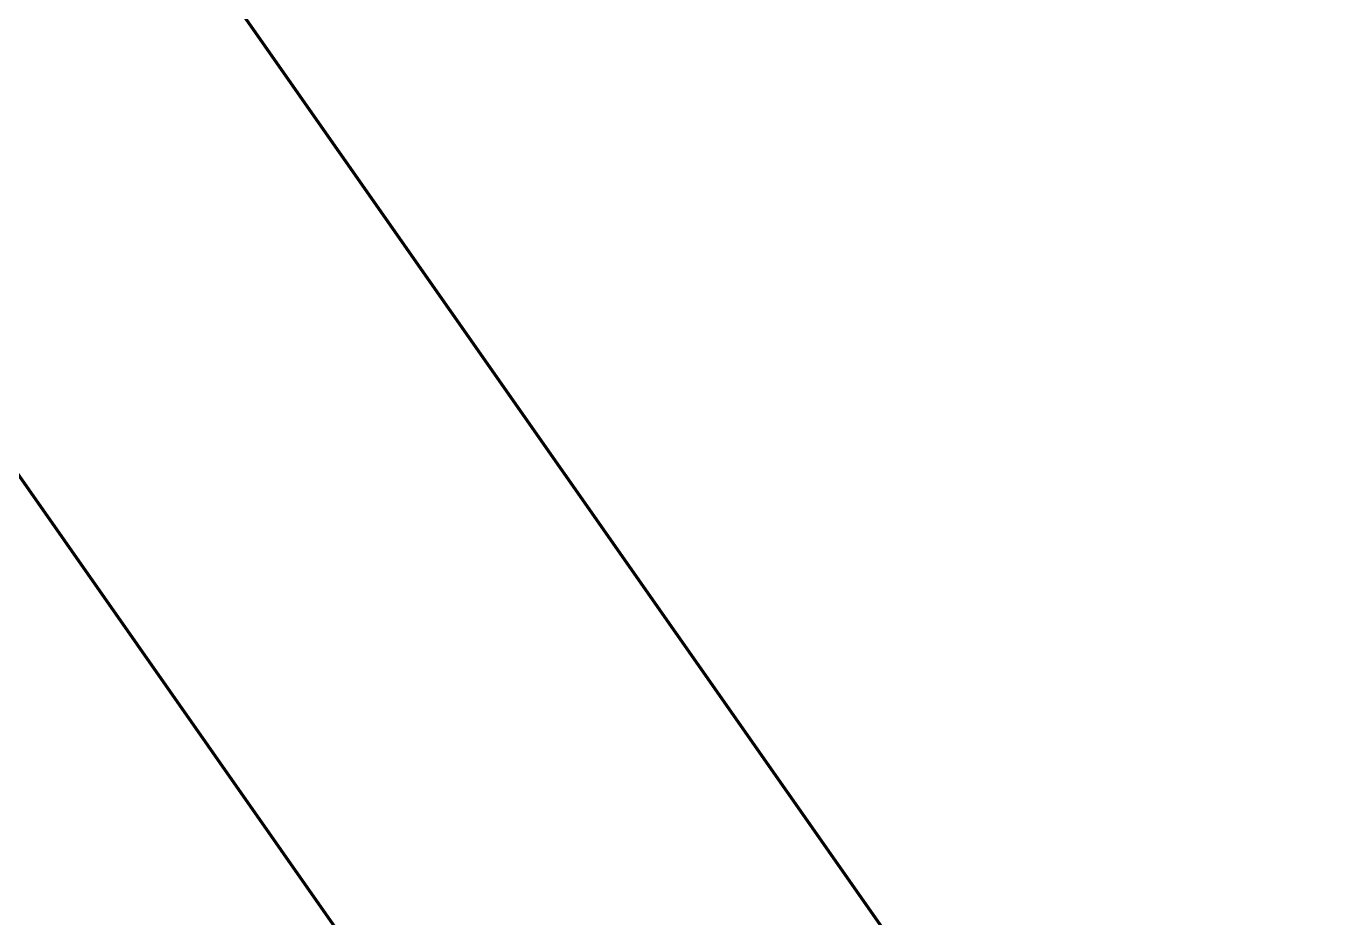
# Model space of a CAD drawing. Header units: millimetres. Extents: x 0 to 420, y 0 to 297.
# Drawn here: x 378.551 to 379.282, y 250.245 to 250.742 of the extents above; entities that cross this region are included whole.
import ezdxf

# ---------------------------------------------------------------- set-up
doc = ezdxf.new("R2010")
doc.units = ezdxf.units.MM
doc.linetypes.add('DASHED', pattern=[1.524, 1.27, -0.254])

msp = doc.modelspace()

# ---------------------------------------------------------------- linework, layer by layer
at = {"color": 5, "linetype": 'DASHED', "lineweight": 35}
for p, q in [((377.20479, 252.84339), (379.81456, 249.11625)), ((379.60977, 248.97286), (377, 252.7)), ((378.92983, 250.37978), (378.92552, 250.38594)), ((378.92552, 250.38594), (378.9266, 250.38439)), ((378.92983, 250.37978), (378.92552, 250.38594)), ((378.92552, 250.38594), (378.9266, 250.38439)), ((378.92983, 250.37978), (378.92552, 250.38594)), ((378.92552, 250.38594), (378.9266, 250.38439)), ((378.92983, 250.37978), (378.92552, 250.38594)), ((378.92552, 250.38594), (378.9266, 250.38439)), ((378.92983, 250.37978), (378.92552, 250.38594)), ((378.92552, 250.38594), (378.9266, 250.38439)), ((378.92983, 250.37978), (378.92552, 250.38594)), ((378.92552, 250.38594), (378.9266, 250.38439)), ((378.92983, 250.37978), (378.92552, 250.38594)), ((378.92552, 250.38594), (378.9266, 250.38439)), ((378.92983, 250.37978), (378.92552, 250.38594)), ((378.92552, 250.38594), (378.9266, 250.38439)), ((378.92983, 250.37978), (378.92552, 250.38594)), ((378.92552, 250.38594), (378.9266, 250.38439)), ((378.92983, 250.37978), (378.92552, 250.38594)), ((378.92552, 250.38594), (378.9266, 250.38439)), ((378.92983, 250.37978), (378.92552, 250.38594)), ((378.92552, 250.38594), (378.9266, 250.38439)), ((378.92983, 250.37978), (378.92552, 250.38594)), ((378.92552, 250.38594), (378.9266, 250.38439)), ((378.92983, 250.37978), (378.92552, 250.38594)), ((378.92552, 250.38594), (378.9266, 250.38439)), ((378.92983, 250.37978), (378.92552, 250.38594)), ((378.92552, 250.38594), (378.9266, 250.38439)), ((378.92983, 250.37978), (378.92552, 250.38594)), ((378.92552, 250.38594), (378.9266, 250.38439)), ((378.92983, 250.37978), (378.92552, 250.38594)), ((378.92552, 250.38594), (378.9266, 250.38439)), ((378.92983, 250.37978), (378.92552, 250.38594)), ((378.92552, 250.38594), (378.9266, 250.38439)), ((378.92983, 250.37978), (378.92552, 250.38594)), ((378.92552, 250.38594), (378.9266, 250.38439)), ((378.92983, 250.37978), (378.92552, 250.38594)), ((378.92552, 250.38594), (378.9266, 250.38439)), ((378.92983, 250.37978), (378.92552, 250.38594)), ((378.92552, 250.38594), (378.9266, 250.38439)), ((378.92983, 250.37978), (378.92552, 250.38594)), ((378.92552, 250.38594), (378.9266, 250.38439)), ((378.92983, 250.37978), (378.92552, 250.38594)), ((378.92552, 250.38594), (378.9266, 250.38439)), ((378.9266, 250.38439), (378.92983, 250.37978)), ((378.9266, 250.38439), (378.92983, 250.37978)), ((378.9266, 250.38439), (378.92983, 250.37978)), ((378.9266, 250.38439), (378.92983, 250.37978)), ((378.9266, 250.38439), (378.92983, 250.37978)), ((378.9266, 250.38439), (378.92983, 250.37978)), ((378.9266, 250.38439), (378.92983, 250.37978)), ((378.9266, 250.38439), (378.92983, 250.37978)), ((378.9266, 250.38439), (378.92983, 250.37978)), ((378.9266, 250.38439), (378.92983, 250.37978)), ((378.9266, 250.38439), (378.92983, 250.37978)), ((378.9266, 250.38439), (378.92983, 250.37978)), ((378.9266, 250.38439), (378.92983, 250.37978)), ((378.9266, 250.38439), (378.92983, 250.37978)), ((378.9266, 250.38439), (378.92983, 250.37978)), ((378.9266, 250.38439), (378.92983, 250.37978)), ((378.9266, 250.38439), (378.92983, 250.37978)), ((378.9266, 250.38439), (378.92983, 250.37978)), ((378.9266, 250.38439), (378.92983, 250.37978)), ((378.9266, 250.38439), (378.92983, 250.37978)), ((378.9266, 250.38439), (378.92983, 250.37978)), ((378.9266, 250.38439), (378.92983, 250.37978)), ((378.94256, 250.3616), (378.92983, 250.37978)), ((378.92983, 250.37978), (378.93517, 250.37215)), ((378.94256, 250.3616), (378.92983, 250.37978)), ((378.92983, 250.37978), (378.93517, 250.37215)), ((378.94256, 250.3616), (378.92983, 250.37978)), ((378.92983, 250.37978), (378.93517, 250.37215)), ((378.94256, 250.3616), (378.92983, 250.37978)), ((378.92983, 250.37978), (378.93517, 250.37215)), ((378.94256, 250.3616), (378.92983, 250.37978)), ((378.92983, 250.37978), (378.93517, 250.37215)), ((378.94256, 250.3616), (378.92983, 250.37978)), ((378.92983, 250.37978), (378.93517, 250.37215)), ((378.94256, 250.3616), (378.92983, 250.37978)), ((378.92983, 250.37978), (378.93517, 250.37215)), ((378.94256, 250.3616), (378.92983, 250.37978)), ((378.92983, 250.37978), (378.93517, 250.37215)), ((378.94256, 250.3616), (378.92983, 250.37978)), ((378.92983, 250.37978), (378.93517, 250.37215)), ((378.94256, 250.3616), (378.92983, 250.37978)), ((378.92983, 250.37978), (378.93517, 250.37215)), ((378.94256, 250.3616), (378.92983, 250.37978)), ((378.92983, 250.37978), (378.93517, 250.37215)), ((378.94256, 250.3616), (378.92983, 250.37978)), ((378.92983, 250.37978), (378.93517, 250.37215)), ((378.94256, 250.3616), (378.92983, 250.37978)), ((378.92983, 250.37978), (378.93517, 250.37215)), ((378.94256, 250.3616), (378.92983, 250.37978)), ((378.92983, 250.37978), (378.93517, 250.37215)), ((378.94256, 250.3616), (378.92983, 250.37978)), ((378.92983, 250.37978), (378.93517, 250.37215)), ((378.94256, 250.3616), (378.92983, 250.37978)), ((378.92983, 250.37978), (378.93517, 250.37215)), ((378.94256, 250.3616), (378.92983, 250.37978)), ((378.92983, 250.37978), (378.93517, 250.37215)), ((378.94256, 250.3616), (378.92983, 250.37978)), ((378.92983, 250.37978), (378.93517, 250.37215)), ((378.94256, 250.3616), (378.92983, 250.37978)), ((378.92983, 250.37978), (378.93517, 250.37215)), ((378.94256, 250.3616), (378.92983, 250.37978)), ((378.92983, 250.37978), (378.93517, 250.37215)), ((378.94256, 250.3616), (378.92983, 250.37978)), ((378.92983, 250.37978), (378.93517, 250.37215)), ((378.94256, 250.3616), (378.92983, 250.37978)), ((378.92983, 250.37978), (378.93517, 250.37215)), ((378.93517, 250.37215), (378.94256, 250.3616)), ((378.93517, 250.37215), (378.94256, 250.3616)), ((378.93517, 250.37215), (378.94256, 250.3616)), ((378.93517, 250.37215), (378.94256, 250.3616)), ((378.93517, 250.37215), (378.94256, 250.3616)), ((378.93517, 250.37215), (378.94256, 250.3616)), ((378.93517, 250.37215), (378.94256, 250.3616)), ((378.93517, 250.37215), (378.94256, 250.3616)), ((378.93517, 250.37215), (378.94256, 250.3616)), ((378.93517, 250.37215), (378.94256, 250.3616)), ((378.93517, 250.37215), (378.94256, 250.3616)), ((378.93517, 250.37215), (378.94256, 250.3616)), ((378.93517, 250.37215), (378.94256, 250.3616)), ((378.93517, 250.37215), (378.94256, 250.3616)), ((378.93517, 250.37215), (378.94256, 250.3616)), ((378.93517, 250.37215), (378.94256, 250.3616)), ((378.93517, 250.37215), (378.94256, 250.3616)), ((378.93517, 250.37215), (378.94256, 250.3616)), ((378.93517, 250.37215), (378.94256, 250.3616)), ((378.93517, 250.37215), (378.94256, 250.3616)), ((378.93517, 250.37215), (378.94256, 250.3616)), ((378.93517, 250.37215), (378.94256, 250.3616)), ((378.96306, 250.33232), (378.94256, 250.3616)), ((378.94256, 250.3616), (378.95189, 250.34827)), ((378.96306, 250.33232), (378.94256, 250.3616)), ((378.94256, 250.3616), (378.95189, 250.34827)), ((378.96306, 250.33232), (378.94256, 250.3616)), ((378.94256, 250.3616), (378.95189, 250.34827)), ((378.96306, 250.33232), (378.94256, 250.3616)), ((378.94256, 250.3616), (378.95189, 250.34827)), ((378.96306, 250.33232), (378.94256, 250.3616)), ((378.94256, 250.3616), (378.95189, 250.34827)), ((378.96306, 250.33232), (378.94256, 250.3616)), ((378.94256, 250.3616), (378.95189, 250.34827)), ((378.96306, 250.33232), (378.94256, 250.3616)), ((378.94256, 250.3616), (378.95189, 250.34827)), ((378.96306, 250.33232), (378.94256, 250.3616)), ((378.94256, 250.3616), (378.95189, 250.34827)), ((378.96306, 250.33232), (378.94256, 250.3616)), ((378.94256, 250.3616), (378.95189, 250.34827)), ((378.96306, 250.33232), (378.94256, 250.3616)), ((378.94256, 250.3616), (378.95189, 250.34827)), ((378.96306, 250.33232), (378.94256, 250.3616)), ((378.94256, 250.3616), (378.95189, 250.34827)), ((378.96306, 250.33232), (378.94256, 250.3616)), ((378.94256, 250.3616), (378.95189, 250.34827)), ((378.96306, 250.33232), (378.94256, 250.3616)), ((378.94256, 250.3616), (378.95189, 250.34827)), ((378.96306, 250.33232), (378.94256, 250.3616)), ((378.94256, 250.3616), (378.95189, 250.34827)), ((378.96306, 250.33232), (378.94256, 250.3616)), ((378.94256, 250.3616), (378.95189, 250.34827)), ((378.96306, 250.33232), (378.94256, 250.3616)), ((378.94256, 250.3616), (378.95189, 250.34827)), ((378.96306, 250.33232), (378.94256, 250.3616)), ((378.94256, 250.3616), (378.95189, 250.34827)), ((378.96306, 250.33232), (378.94256, 250.3616)), ((378.94256, 250.3616), (378.95189, 250.34827)), ((378.96306, 250.33232), (378.94256, 250.3616)), ((378.94256, 250.3616), (378.95189, 250.34827)), ((378.96306, 250.33232), (378.94256, 250.3616)), ((378.94256, 250.3616), (378.95189, 250.34827)), ((378.96306, 250.33232), (378.94256, 250.3616)), ((378.94256, 250.3616), (378.95189, 250.34827)), ((378.96306, 250.33232), (378.94256, 250.3616)), ((378.94256, 250.3616), (378.95189, 250.34827)), ((378.95189, 250.34827), (378.96306, 250.33232)), ((378.95189, 250.34827), (378.96306, 250.33232)), ((378.95189, 250.34827), (378.96306, 250.33232)), ((378.95189, 250.34827), (378.96306, 250.33232)), ((378.95189, 250.34827), (378.96306, 250.33232)), ((378.95189, 250.34827), (378.96306, 250.33232)), ((378.95189, 250.34827), (378.96306, 250.33232)), ((378.95189, 250.34827), (378.96306, 250.33232)), ((378.95189, 250.34827), (378.96306, 250.33232)), ((378.95189, 250.34827), (378.96306, 250.33232)), ((378.95189, 250.34827), (378.96306, 250.33232)), ((378.95189, 250.34827), (378.96306, 250.33232)), ((378.95189, 250.34827), (378.96306, 250.33232)), ((378.95189, 250.34827), (378.96306, 250.33232)), ((378.95189, 250.34827), (378.96306, 250.33232)), ((378.95189, 250.34827), (378.96306, 250.33232)), ((378.95189, 250.34827), (378.96306, 250.33232)), ((378.95189, 250.34827), (378.96306, 250.33232)), ((378.95189, 250.34827), (378.96306, 250.33232)), ((378.95189, 250.34827), (378.96306, 250.33232)), ((378.95189, 250.34827), (378.96306, 250.33232)), ((378.95189, 250.34827), (378.96306, 250.33232)), ((378.9903, 250.29341), (378.96306, 250.33232)), ((378.96306, 250.33232), (378.97592, 250.31396)), ((378.9903, 250.29341), (378.96306, 250.33232)), ((378.96306, 250.33232), (378.97592, 250.31396)), ((378.9903, 250.29341), (378.96306, 250.33232)), ((378.96306, 250.33232), (378.97592, 250.31396)), ((378.9903, 250.29341), (378.96306, 250.33232)), ((378.96306, 250.33232), (378.97592, 250.31396)), ((378.9903, 250.29341), (378.96306, 250.33232)), ((378.96306, 250.33232), (378.97592, 250.31396)), ((378.9903, 250.29341), (378.96306, 250.33232)), ((378.96306, 250.33232), (378.97592, 250.31396)), ((378.9903, 250.29341), (378.96306, 250.33232)), ((378.96306, 250.33232), (378.97592, 250.31396)), ((378.9903, 250.29341), (378.96306, 250.33232)), ((378.96306, 250.33232), (378.97592, 250.31396)), ((378.9903, 250.29341), (378.96306, 250.33232)), ((378.96306, 250.33232), (378.97592, 250.31396)), ((378.9903, 250.29341), (378.96306, 250.33232)), ((378.96306, 250.33232), (378.97592, 250.31396)), ((378.9903, 250.29341), (378.96306, 250.33232)), ((378.96306, 250.33232), (378.97592, 250.31396)), ((378.9903, 250.29341), (378.96306, 250.33232)), ((378.96306, 250.33232), (378.97592, 250.31396)), ((378.9903, 250.29341), (378.96306, 250.33232)), ((378.96306, 250.33232), (378.97592, 250.31396)), ((378.9903, 250.29341), (378.96306, 250.33232)), ((378.96306, 250.33232), (378.97592, 250.31396)), ((378.9903, 250.29341), (378.96306, 250.33232)), ((378.96306, 250.33232), (378.97592, 250.31396)), ((378.9903, 250.29341), (378.96306, 250.33232)), ((378.96306, 250.33232), (378.97592, 250.31396)), ((378.9903, 250.29341), (378.96306, 250.33232)), ((378.96306, 250.33232), (378.97592, 250.31396)), ((378.9903, 250.29341), (378.96306, 250.33232)), ((378.96306, 250.33232), (378.97592, 250.31396)), ((378.9903, 250.29341), (378.96306, 250.33232)), ((378.96306, 250.33232), (378.97592, 250.31396)), ((378.9903, 250.29341), (378.96306, 250.33232)), ((378.96306, 250.33232), (378.97592, 250.31396)), ((378.9903, 250.29341), (378.96306, 250.33232)), ((378.96306, 250.33232), (378.97592, 250.31396)), ((378.9903, 250.29341), (378.96306, 250.33232)), ((378.96306, 250.33232), (378.97592, 250.31396)), ((378.97592, 250.31396), (378.9903, 250.29341)), ((378.97592, 250.31396), (378.9903, 250.29341)), ((378.97592, 250.31396), (378.9903, 250.29341)), ((378.97592, 250.31396), (378.9903, 250.29341)), ((378.97592, 250.31396), (378.9903, 250.29341)), ((378.97592, 250.31396), (378.9903, 250.29341)), ((378.97592, 250.31396), (378.9903, 250.29341)), ((378.97592, 250.31396), (378.9903, 250.29341)), ((378.97592, 250.31396), (378.9903, 250.29341)), ((378.97592, 250.31396), (378.9903, 250.29341)), ((378.97592, 250.31396), (378.9903, 250.29341)), ((378.97592, 250.31396), (378.9903, 250.29341)), ((378.97592, 250.31396), (378.9903, 250.29341)), ((378.97592, 250.31396), (378.9903, 250.29341)), ((378.97592, 250.31396), (378.9903, 250.29341)), ((378.97592, 250.31396), (378.9903, 250.29341)), ((378.97592, 250.31396), (378.9903, 250.29341)), ((378.97592, 250.31396), (378.9903, 250.29341)), ((378.97592, 250.31396), (378.9903, 250.29341)), ((378.97592, 250.31396), (378.9903, 250.29341)), ((378.97592, 250.31396), (378.9903, 250.29341)), ((378.97592, 250.31396), (378.9903, 250.29341)), ((379.02293, 250.24682), (378.9903, 250.29341)), ((378.9903, 250.29341), (379.00604, 250.27094)), ((379.02293, 250.24682), (378.9903, 250.29341)), ((378.9903, 250.29341), (379.00604, 250.27094)), ((379.02293, 250.24682), (378.9903, 250.29341)), ((378.9903, 250.29341), (379.00604, 250.27094)), ((379.02293, 250.24682), (378.9903, 250.29341)), ((378.9903, 250.29341), (379.00604, 250.27094)), ((379.02293, 250.24682), (378.9903, 250.29341)), ((378.9903, 250.29341), (379.00604, 250.27094)), ((379.02293, 250.24682), (378.9903, 250.29341)), ((378.9903, 250.29341), (379.00604, 250.27094)), ((379.02293, 250.24682), (378.9903, 250.29341)), ((378.9903, 250.29341), (379.00604, 250.27094)), ((379.02293, 250.24682), (378.9903, 250.29341)), ((378.9903, 250.29341), (379.00604, 250.27094)), ((379.02293, 250.24682), (378.9903, 250.29341)), ((378.9903, 250.29341), (379.00604, 250.27094)), ((379.02293, 250.24682), (378.9903, 250.29341)), ((378.9903, 250.29341), (379.00604, 250.27094)), ((379.02293, 250.24682), (378.9903, 250.29341)), ((378.9903, 250.29341), (379.00604, 250.27094)), ((379.02293, 250.24682), (378.9903, 250.29341)), ((378.9903, 250.29341), (379.00604, 250.27094)), ((379.02293, 250.24682), (378.9903, 250.29341)), ((378.9903, 250.29341), (379.00604, 250.27094)), ((379.02293, 250.24682), (378.9903, 250.29341)), ((378.9903, 250.29341), (379.00604, 250.27094)), ((379.02293, 250.24682), (378.9903, 250.29341)), ((378.9903, 250.29341), (379.00604, 250.27094)), ((379.02293, 250.24682), (378.9903, 250.29341)), ((378.9903, 250.29341), (379.00604, 250.27094)), ((379.02293, 250.24682), (378.9903, 250.29341)), ((378.9903, 250.29341), (379.00604, 250.27094)), ((379.02293, 250.24682), (378.9903, 250.29341)), ((378.9903, 250.29341), (379.00604, 250.27094)), ((379.02293, 250.24682), (378.9903, 250.29341)), ((378.9903, 250.29341), (379.00604, 250.27094)), ((379.02293, 250.24682), (378.9903, 250.29341)), ((378.9903, 250.29341), (379.00604, 250.27094)), ((379.02293, 250.24682), (378.9903, 250.29341)), ((378.9903, 250.29341), (379.00604, 250.27094)), ((379.02293, 250.24682), (378.9903, 250.29341)), ((378.9903, 250.29341), (379.00604, 250.27094)), ((379.00604, 250.27094), (379.02293, 250.24682)), ((379.00604, 250.27094), (379.02293, 250.24682)), ((379.00604, 250.27094), (379.02293, 250.24682)), ((379.00604, 250.27094), (379.02293, 250.24682)), ((379.00604, 250.27094), (379.02293, 250.24682)), ((379.00604, 250.27094), (379.02293, 250.24682)), ((379.00604, 250.27094), (379.02293, 250.24682)), ((379.00604, 250.27094), (379.02293, 250.24682)), ((379.00604, 250.27094), (379.02293, 250.24682)), ((379.00604, 250.27094), (379.02293, 250.24682)), ((379.00604, 250.27094), (379.02293, 250.24682)), ((379.00604, 250.27094), (379.02293, 250.24682)), ((379.00604, 250.27094), (379.02293, 250.24682)), ((379.00604, 250.27094), (379.02293, 250.24682)), ((379.00604, 250.27094), (379.02293, 250.24682)), ((379.00604, 250.27094), (379.02293, 250.24682)), ((379.00604, 250.27094), (379.02293, 250.24682)), ((379.00604, 250.27094), (379.02293, 250.24682)), ((379.00604, 250.27094), (379.02293, 250.24682)), ((379.00604, 250.27094), (379.02293, 250.24682)), ((379.00604, 250.27094), (379.02293, 250.24682)), ((379.00604, 250.27094), (379.02293, 250.24682)), ((379.0593, 250.19488), (379.02293, 250.24682)), ((379.02293, 250.24682), (379.04076, 250.22136)), ((379.0593, 250.19488), (379.02293, 250.24682)), ((379.02293, 250.24682), (379.04076, 250.22136)), ((379.0593, 250.19488), (379.02293, 250.24682)), ((379.02293, 250.24682), (379.04076, 250.22136)), ((379.0593, 250.19488), (379.02293, 250.24682)), ((379.02293, 250.24682), (379.04076, 250.22136)), ((379.0593, 250.19488), (379.02293, 250.24682)), ((379.02293, 250.24682), (379.04076, 250.22136)), ((379.0593, 250.19488), (379.02293, 250.24682)), ((379.02293, 250.24682), (379.04076, 250.22136)), ((379.0593, 250.19488), (379.02293, 250.24682)), ((379.02293, 250.24682), (379.04076, 250.22136)), ((379.0593, 250.19488), (379.02293, 250.24682)), ((379.02293, 250.24682), (379.04076, 250.22136)), ((379.0593, 250.19488), (379.02293, 250.24682)), ((379.02293, 250.24682), (379.04076, 250.22136)), ((379.0593, 250.19488), (379.02293, 250.24682)), ((379.02293, 250.24682), (379.04076, 250.22136)), ((379.0593, 250.19488), (379.02293, 250.24682)), ((379.02293, 250.24682), (379.04076, 250.22136)), ((379.0593, 250.19488), (379.02293, 250.24682)), ((379.02293, 250.24682), (379.04076, 250.22136)), ((379.0593, 250.19488), (379.02293, 250.24682)), ((379.02293, 250.24682), (379.04076, 250.22136)), ((379.0593, 250.19488), (379.02293, 250.24682)), ((379.02293, 250.24682), (379.04076, 250.22136)), ((379.0593, 250.19488), (379.02293, 250.24682)), ((379.02293, 250.24682), (379.04076, 250.22136)), ((379.0593, 250.19488), (379.02293, 250.24682)), ((379.02293, 250.24682), (379.04076, 250.22136)), ((379.0593, 250.19488), (379.02293, 250.24682)), ((379.02293, 250.24682), (379.04076, 250.22136)), ((379.0593, 250.19488), (379.02293, 250.24682)), ((379.02293, 250.24682), (379.04076, 250.22136)), ((379.0593, 250.19488), (379.02293, 250.24682)), ((379.02293, 250.24682), (379.04076, 250.22136)), ((379.0593, 250.19488), (379.02293, 250.24682)), ((379.02293, 250.24682), (379.04076, 250.22136)), ((379.0593, 250.19488), (379.02293, 250.24682)), ((379.02293, 250.24682), (379.04076, 250.22136)), ((379.0593, 250.19488), (379.02293, 250.24682)), ((379.02293, 250.24682), (379.04076, 250.22136))]:
    msp.add_line(p, q, dxfattribs=at)
at = {"color": 1, "lineweight": 70}
for p, q in [((379.81456, 249.11625), (377.29521, 252.71426)), ((377.09042, 252.57086), (379.60977, 248.97286))]:
    msp.add_line(p, q, dxfattribs=at)

doc.saveas('drawing.dxf')
